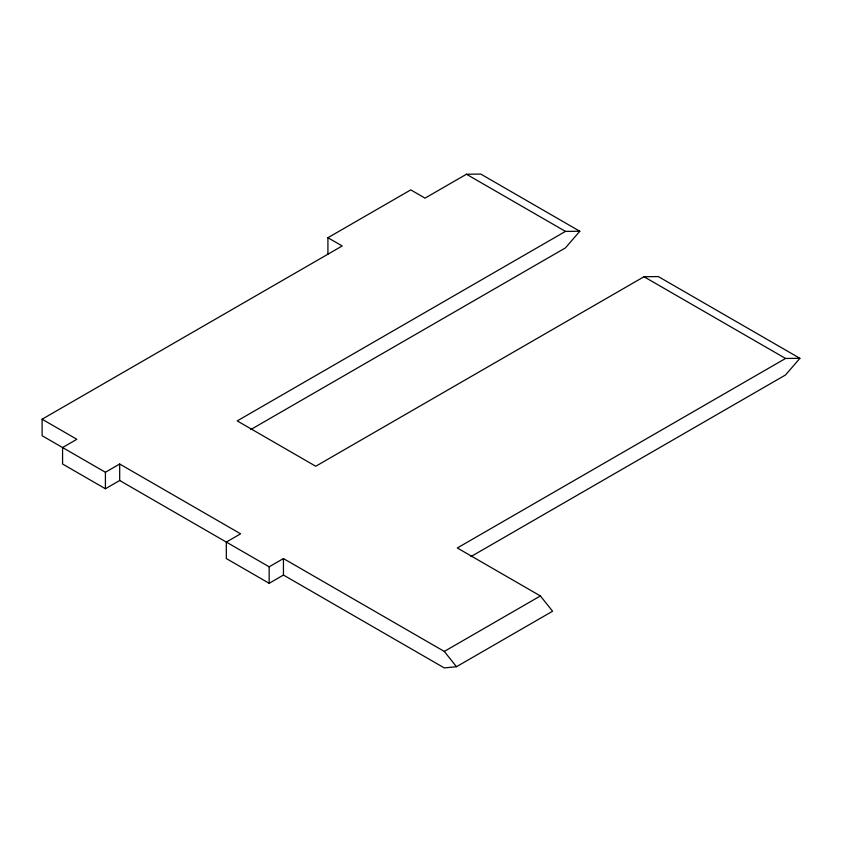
<?xml version="1.0" encoding="UTF-8"?>
<svg xmlns="http://www.w3.org/2000/svg" width="842" height="842" viewBox="0 0 842 842"><rect width="100%" height="100%" fill="white"/><g stroke="black" fill="none" stroke-linecap="round" stroke-linejoin="round"><path stroke-width="1.26" d="M327.917 254.21L327.917 237.718L410.749 189.892L425.031 198.133L466.447 174.231L480.793 174.084L579.801 231.255L565.466 247.885L250.842 429.525M579.801 231.255L565.466 231.392L237.212 420.905L315.739 466.247L643.993 276.734L658.339 276.586L799.9 358.324L785.554 374.953L470.941 556.594M62.276 447.365L42.1 435.714L42.1 419.221L342.199 245.959L327.917 237.718M799.9 358.324L785.554 358.46L457.311 547.974L540.385 595.947L552.584 611.229L456.49 666.706L444.292 651.424L283.449 558.562L269.166 566.813L119.69 480.508L105.418 488.76L62.571 464.016L62.571 447.534L76.854 439.282L42.1 419.221M62.571 447.534L105.418 472.267L119.69 464.016L240.612 533.828L226.33 542.069L226.33 558.562L269.166 583.296L283.449 575.054L444.292 667.917L456.49 666.706M444.292 651.424L540.385 595.947M466.447 174.231L565.466 231.392M643.993 276.734L785.554 358.46M283.449 558.562L283.449 575.054M269.166 566.813L269.166 583.296M119.69 464.016L119.69 480.508M105.418 472.267L105.418 488.76"/></g></svg>
